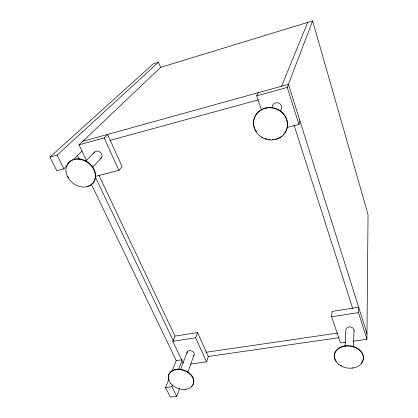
<?xml version="1.0" encoding="UTF-8"?>
<svg xmlns="http://www.w3.org/2000/svg" width="418" height="418" viewBox="0 0 418 418"><rect width="100%" height="100%" fill="white"/><g stroke="black" fill="none" stroke-linecap="round" stroke-linejoin="round"><path stroke-width="0.63" d="M353.382 341.151L366.92 339.249L368.049 214.612L312.617 20.9L160.622 67.376L82.868 141.274M366.92 339.249L358.487 312.591L358.644 307.246L332.059 311.42L331.594 316.75L340.482 342.969L345.644 342.243M352.416 368.08L352.437 367.594M353.555 346.579L353.999 329.494A4.143 3.192 7.8 0 0 349.422 326.939A4.143 3.192 7.8 0 0 345.9 329.98L345.017 346.172M287.098 127.49L298.969 124.459L299.967 120.912M190.524 364.083L206.56 361.826L208.342 356.465L197.521 332.571L174.985 336.114L172.817 341.292L183.283 363.252M185.67 389.341L185.832 388.876M187.802 372.213L194.009 355.112M168.919 379.095L165.57 387.575L170.345 397.1L176.694 396.311L179.615 388.364M280.598 111.235L281.257 109.459A4.807 4.541 21.7 0 0 281.737 107.154L281.492 105.968A4.807 4.541 21.7 0 0 276.021 102.76A4.807 4.541 21.7 0 0 272.212 107.431M206.56 361.826L195.577 337.77L197.521 332.571M180.586 369.496L187.269 351.893M298.969 124.459L287.255 87.43L312.617 20.9M176.694 396.311L171.955 386.744L172.655 384.921M178.726 369.089L181.992 360.567M172.033 371.221L176.344 360.316M281.575 86.218L307.69 22.405M265.085 108.356L265.211 108.074M261.475 109.991L256.683 95.858L258.282 92.671M95.419 176.391L118.952 170.387L122.119 166.583L107.551 134.434L104.124 137.914L78.986 144.842L86.448 160.486M92.514 167.388L101.344 157.879M85.727 161.186L94.358 152.304M73.97 159.571L74.284 159.258M160.632 67.408L158.547 62.151L153.406 63.74L49.951 157.079L56.785 170.706L63.907 168.825L67.162 165.632M73.207 159.697L82.043 151.029M78.986 144.842L82.686 141.326L288.441 84.316L366.973 333.7M49.951 157.079L57.114 155.125L158.547 62.151M256.683 95.858L287.255 87.43M110.133 140.359L258.559 99.787M172.817 341.292L195.577 337.77M331.594 316.75L358.487 312.591M206.064 352.285L337.619 333.089M182.326 359.699L176.239 360.572L91.197 183.91M208.059 356.507L339.087 337.697M165.57 387.575L171.955 386.744M57.114 155.125L63.907 168.825M77.356 155.151L79.331 159.263M95.33 176.913L173.345 340.832M99.003 175.403L174.928 335.999M104.124 137.914L118.952 170.387M294.063 125.254L352.693 308.474M254.29 127.365A17.133 15.931 21.6 0 1 274.443 108.11A17.133 15.931 21.6 0 1 283.028 135.098M281.669 136.278A17.133 15.931 21.6 0 1 279.642 137.6M279.109 137.883A17.133 15.931 21.6 0 1 275.661 139.163M273.837 139.518A17.133 15.931 21.6 0 1 272.593 139.643M270.101 139.638A17.133 15.931 21.6 0 1 268.842 139.497M266.992 139.131A17.133 15.931 21.6 0 1 265.179 138.577M262.87 137.553A17.133 15.931 21.6 0 1 261.783 136.926M256.401 131.769A17.133 15.931 21.6 0 1 254.478 127.939M354.156 330.33A4.143 3.192 7.8 0 1 354.025 331.155M336.276 361.387A14.609 10.973 8.4 0 1 339.594 347.598A14.609 10.973 8.4 0 1 358.351 348.931A14.609 10.973 8.4 0 1 361.324 363.164M341.527 365.724A14.609 10.973 8.4 0 1 340.477 365.144M193.539 355.681A3.746 2.759 20.6 0 0 194.25 353.696L193.999 352.938A3.746 2.759 20.6 0 0 189.678 350.603A3.746 2.759 20.6 0 0 187.039 353.315M168.929 379.696A13.151 9.389 20.6 0 1 183.612 369.977A13.151 9.389 20.6 0 1 191.11 386.828M93.893 153.145A4.473 3.652 39.3 0 1 97.519 151.107A4.473 3.652 39.3 0 1 101.569 153.996L101.929 155.031A4.473 3.652 39.3 0 1 100.644 158.521M67.167 165.241A15.837 12.65 38.4 0 1 90.79 164.666A15.837 12.65 38.4 0 1 87.419 186.339M68.698 177.791A15.837 12.65 38.4 0 1 68.129 176.809M256.067 131.764A17.154 15.947 21.6 0 0 285.478 132.109A17.154 15.947 21.6 0 0 269.814 107.766A17.154 15.947 21.6 0 0 256.067 131.764M338.366 364.141A14.625 10.978 8.5 0 0 362.834 361.105A14.625 10.978 8.5 0 0 345.341 346.229A14.625 10.978 8.5 0 0 338.366 364.141M170.706 383.484A13.162 9.389 20.6 0 0 192.667 385.427A13.162 9.389 20.6 0 0 179.583 369.643A13.162 9.389 20.6 0 0 170.706 383.484M67.418 176.349A15.853 12.655 38.4 0 0 92.822 183.241A15.853 12.655 38.4 0 0 81.693 159.697A15.853 12.655 38.4 0 0 67.418 176.349"/></g></svg>
